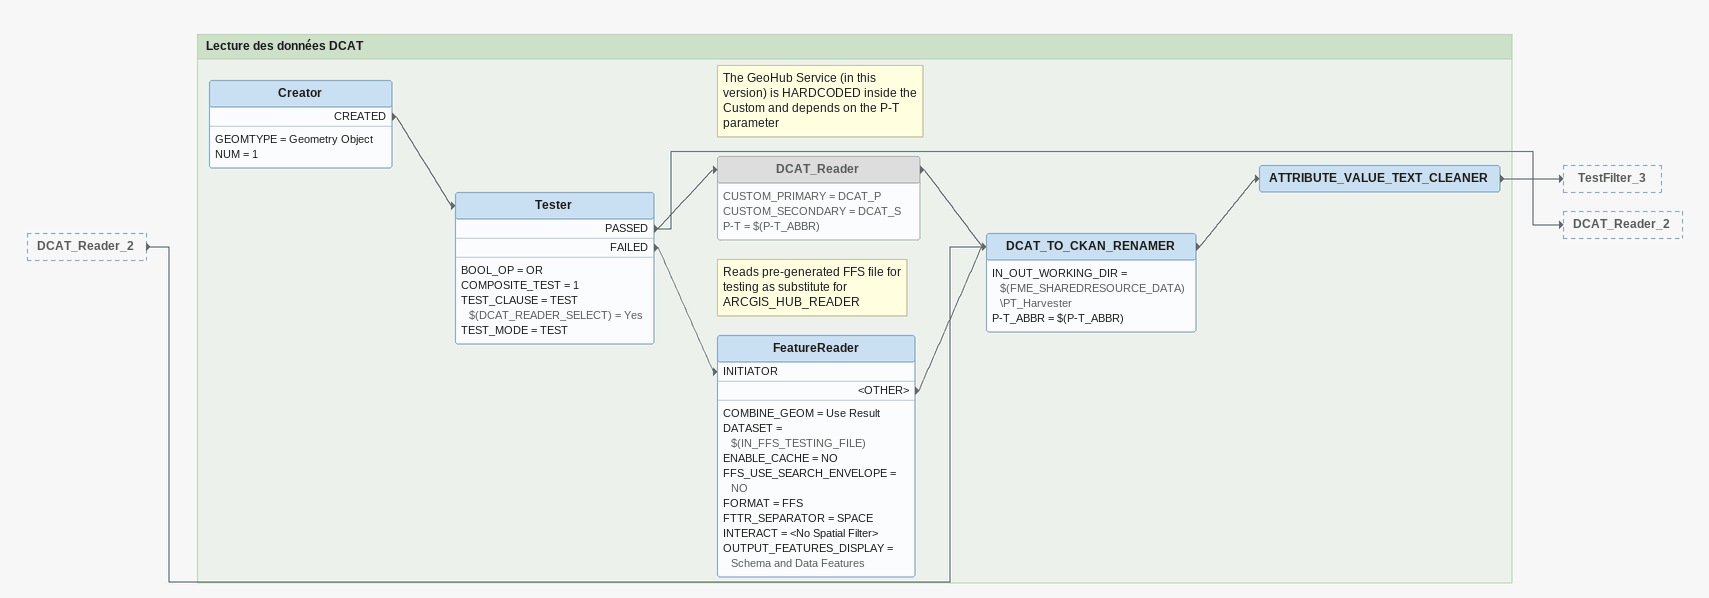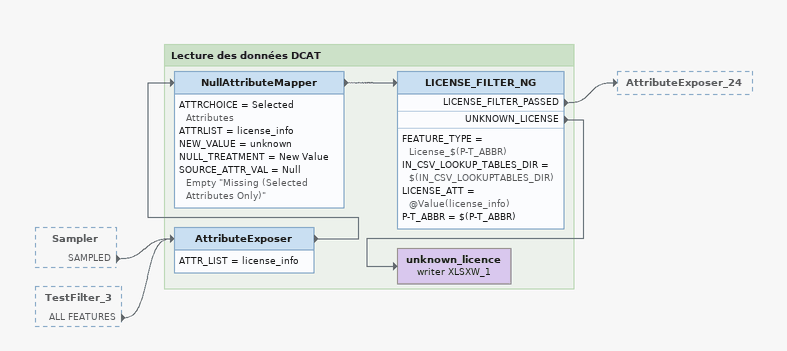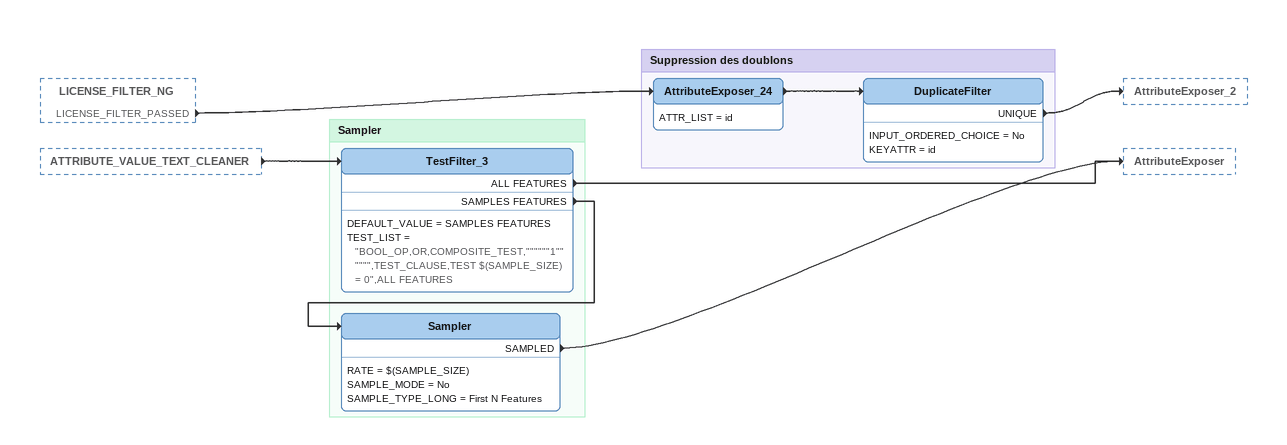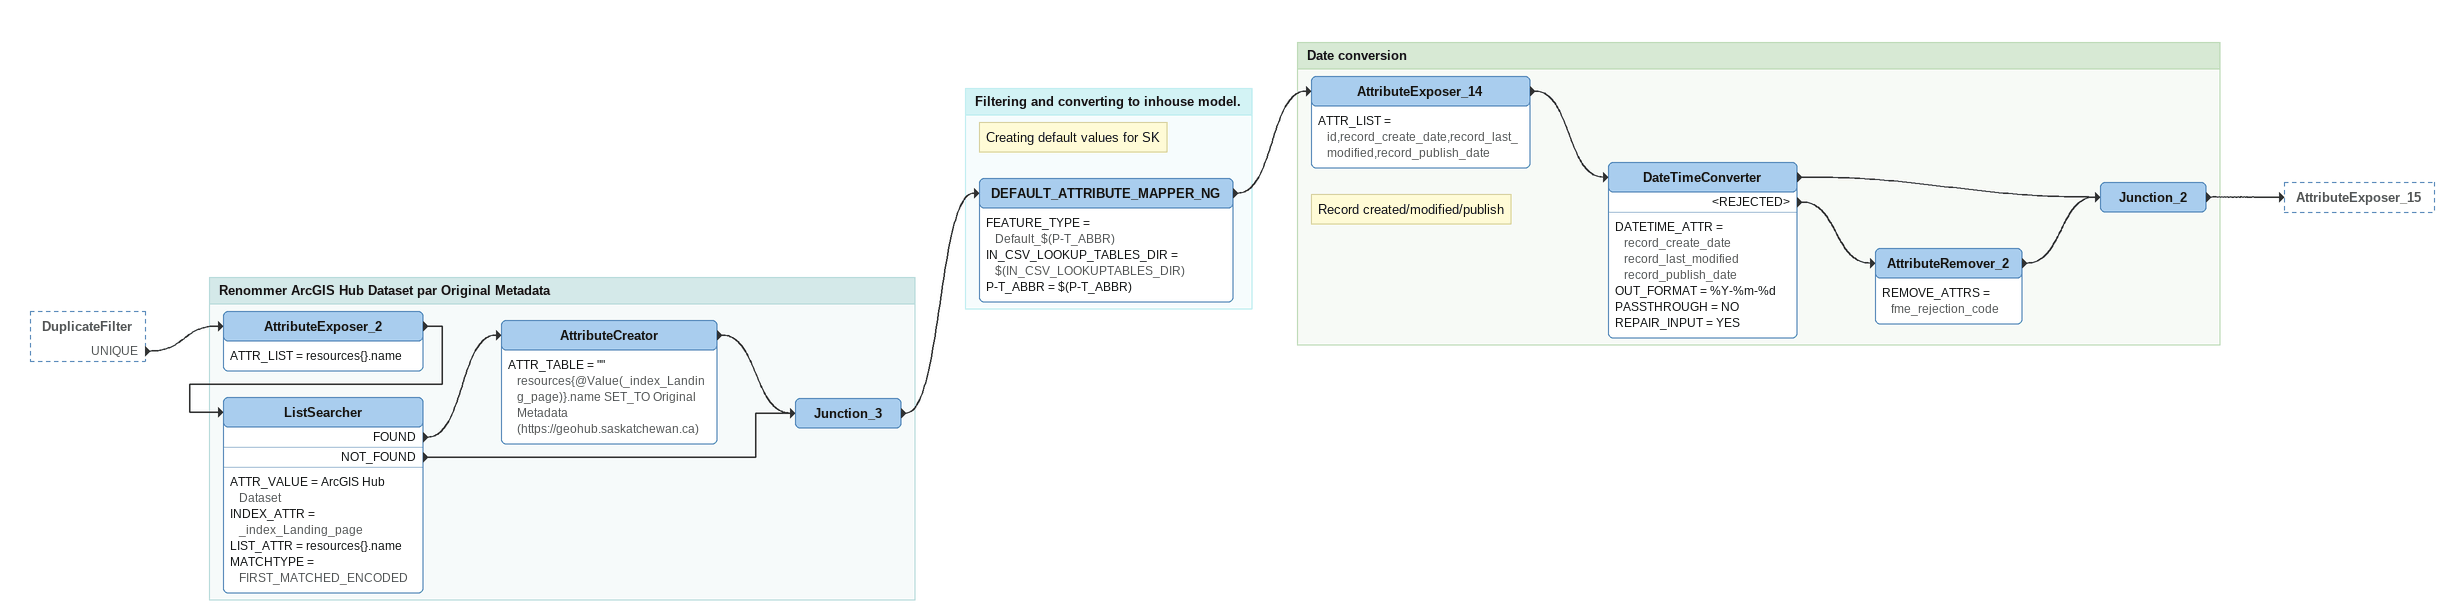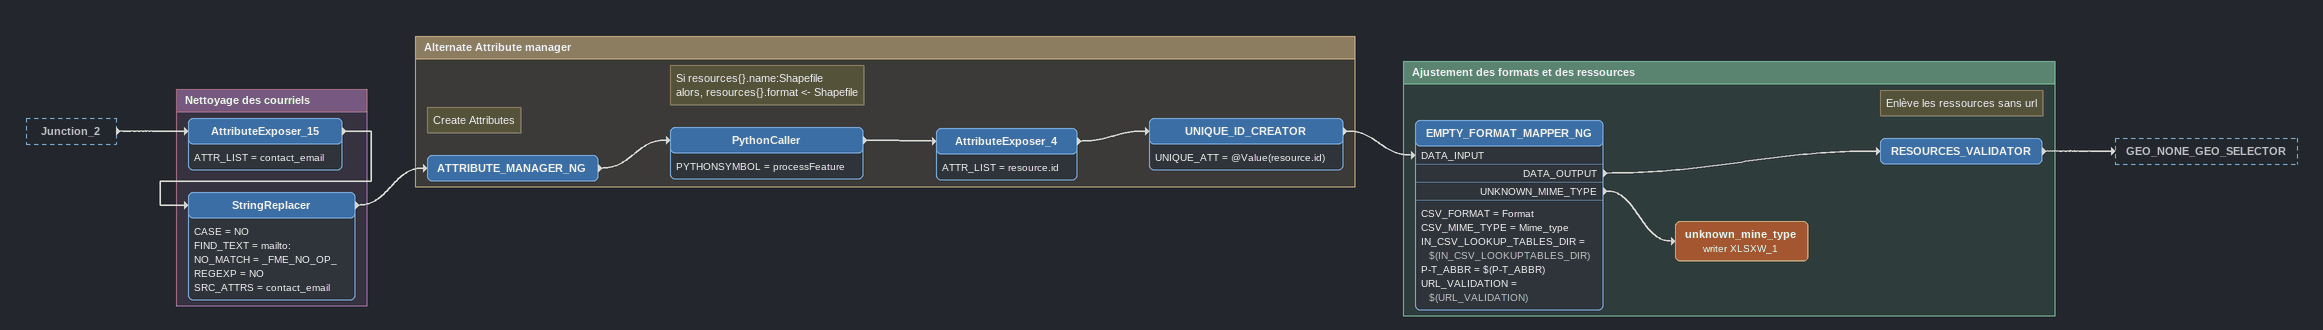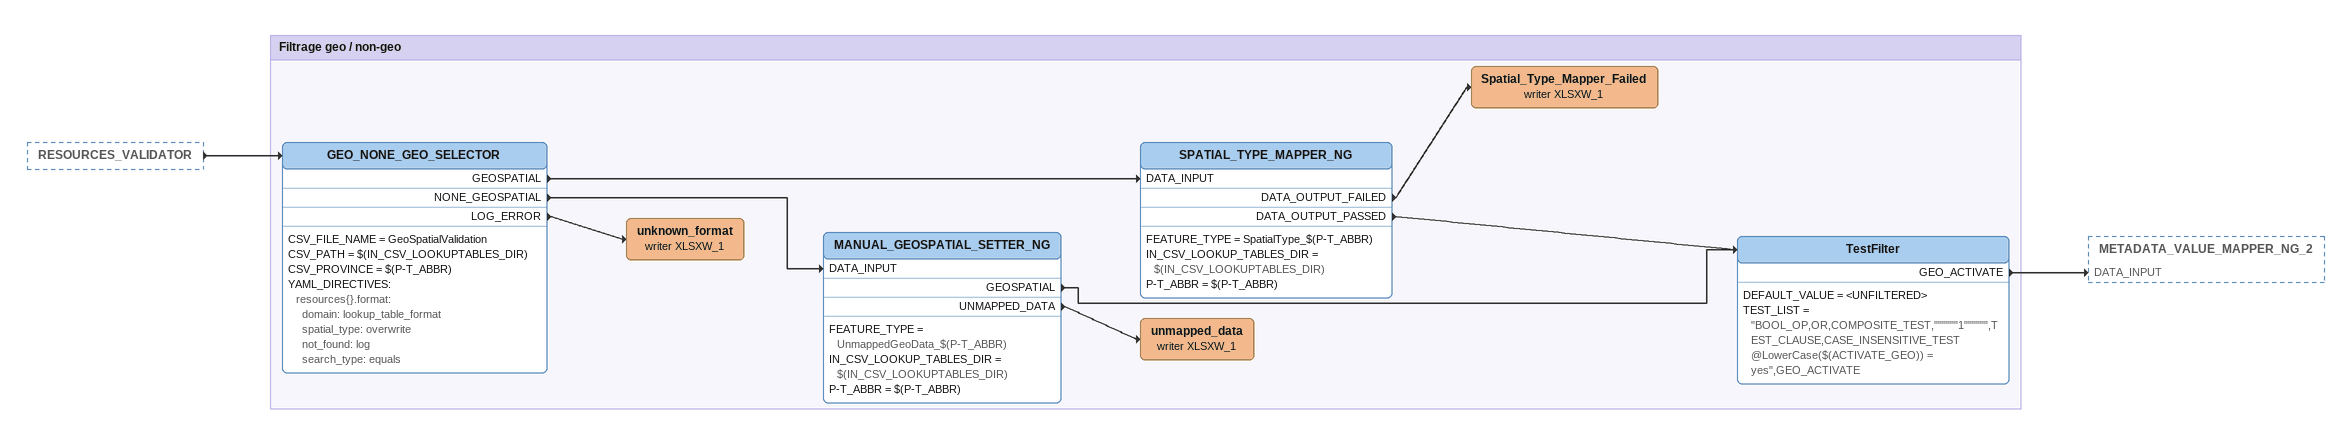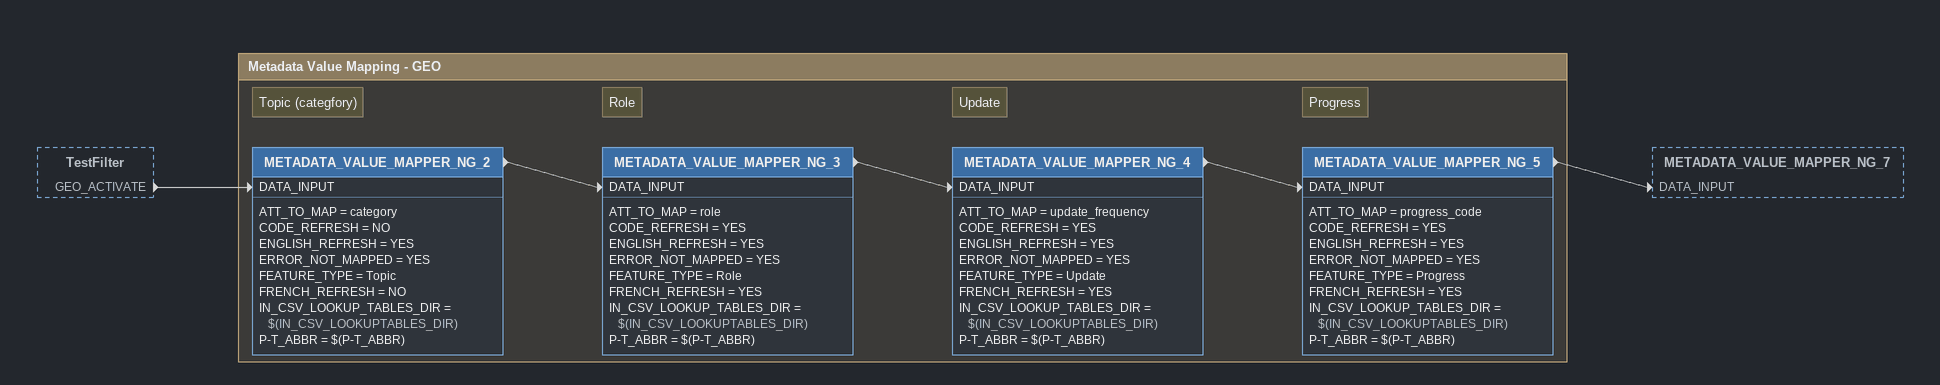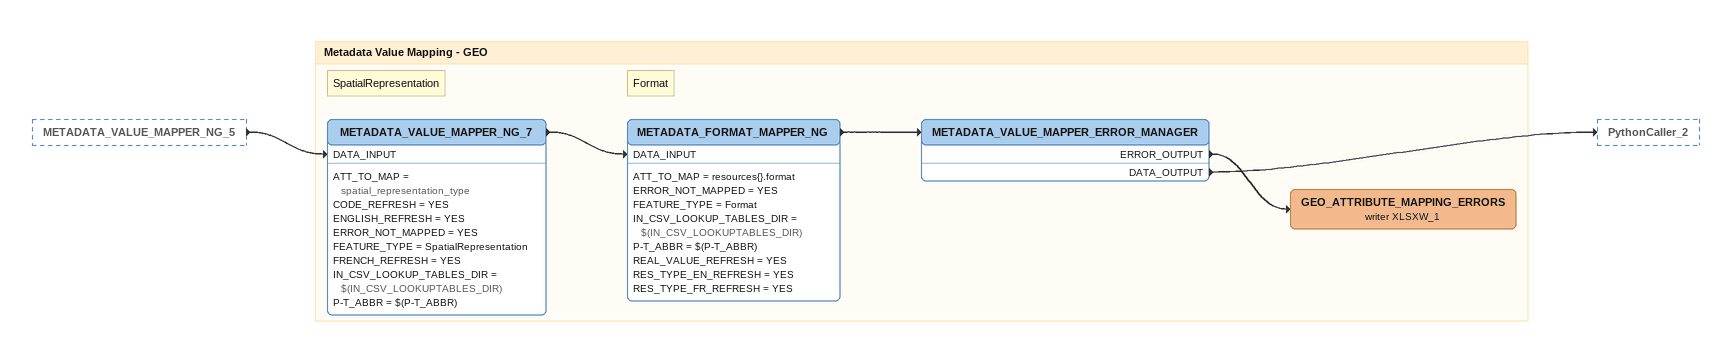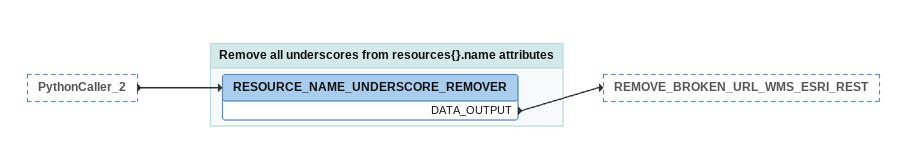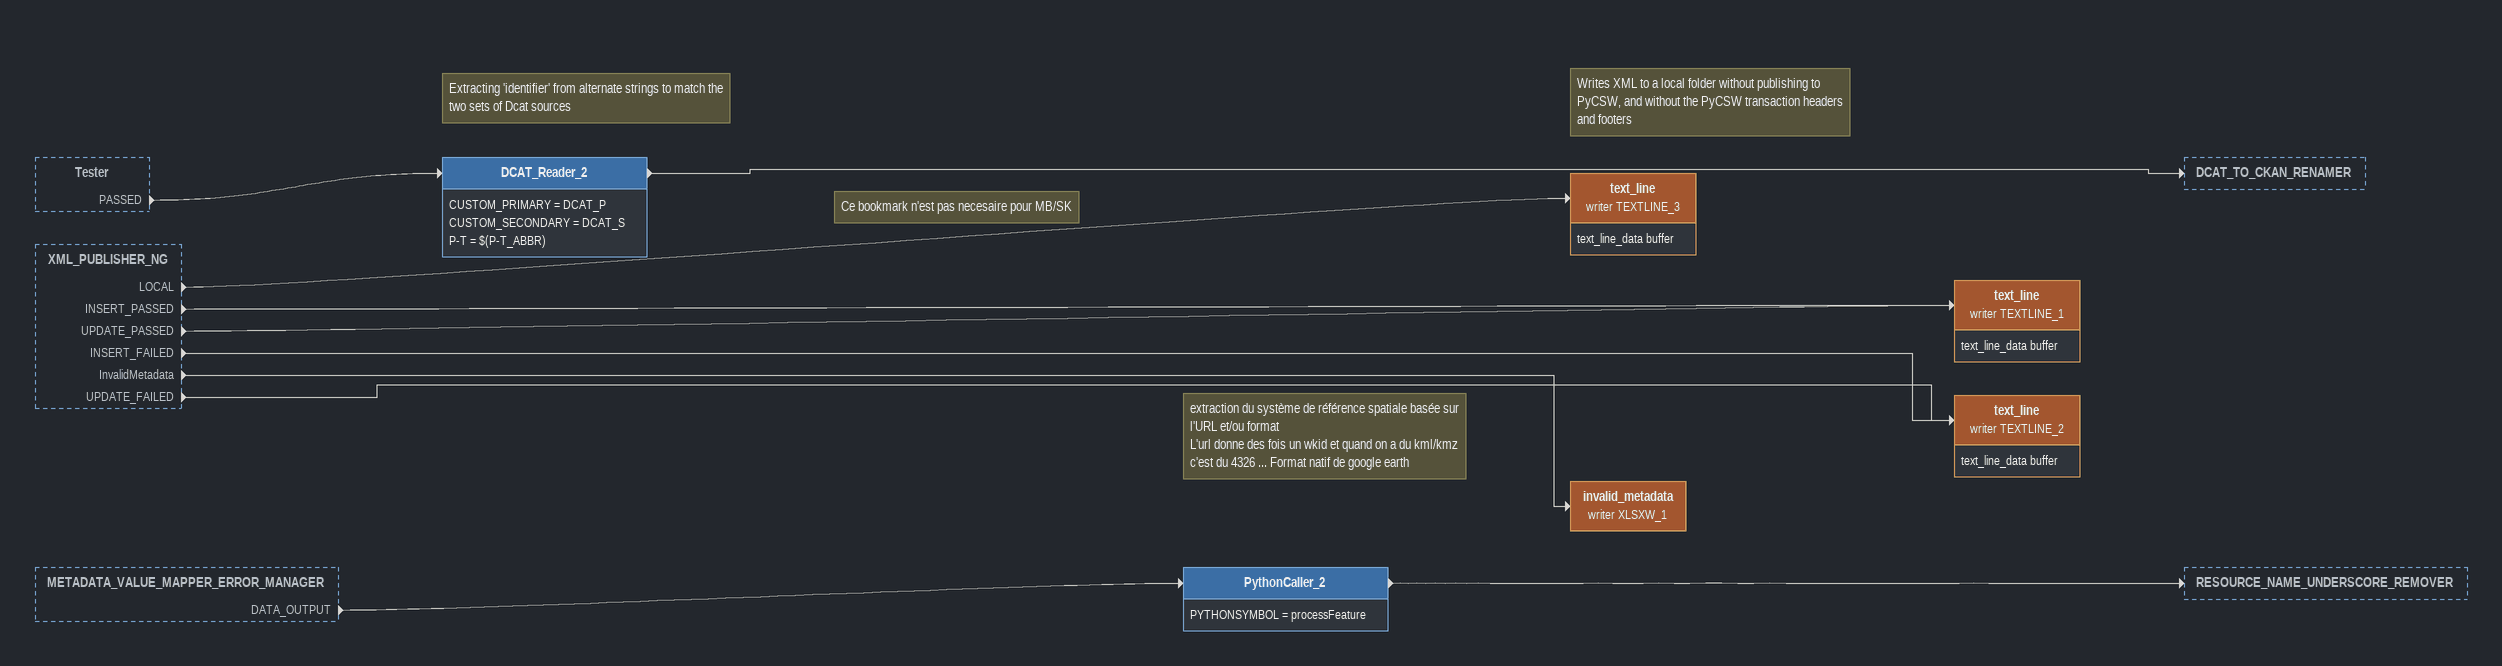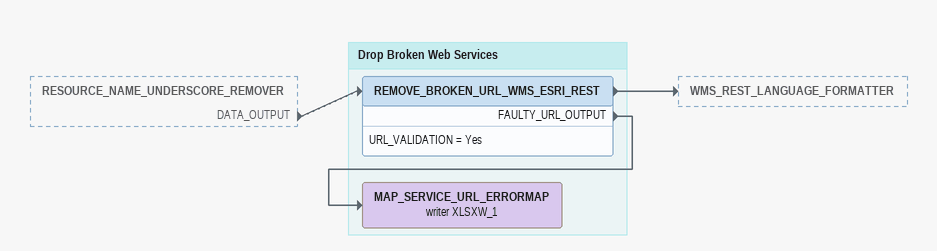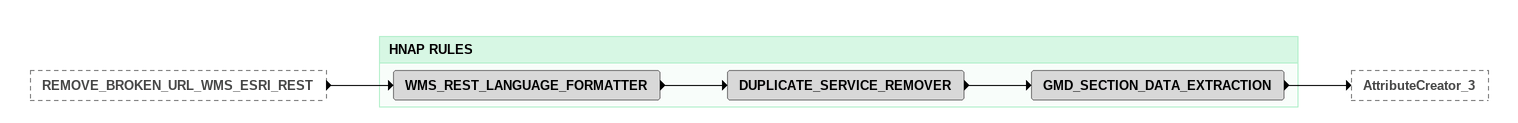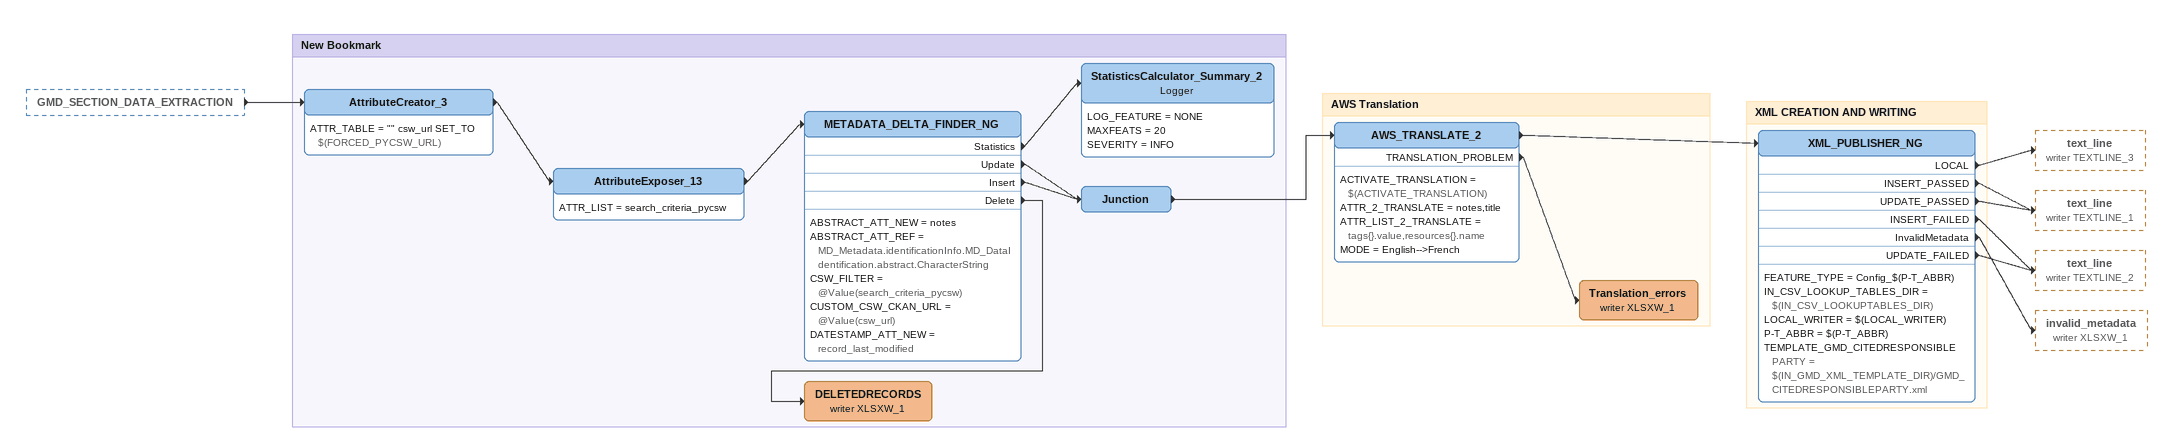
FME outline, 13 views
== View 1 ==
DCAT_Reader_2 [outside]
    -> DCAT_TO_CKAN_RENAMER

Bookmark: Lecture des données DCAT
Creator
    GEOMTYPE = Geometry Object
    NUM = 1
    CREATED -> Tester
Tester
    BOOL_OP = OR
    COMPOSITE_TEST = 1
    TEST_CLAUSE = TEST $(DCAT_READER_SELECT) = Yes
    TEST_MODE = TEST
    PASSED -> DCAT_Reader
    PASSED -> DCAT_Reader_2
    FAILED -> FeatureReader [INITIATOR]
Note: The GeoHub Service (in this version) is HARDCODED inside the Custom and depends on the P-T parameter
DCAT_Reader [off]
    CUSTOM_PRIMARY = DCAT_P
    CUSTOM_SECONDARY = DCAT_S
    P-T = $(P-T_ABBR)
    -> DCAT_TO_CKAN_RENAMER
Note: Reads pre-generated FFS file for testing as substitute for ARCGIS_HUB_READER
FeatureReader
    COMBINE_GEOM = Use Result
    DATASET = $(IN_FFS_TESTING_FILE)
    ENABLE_CACHE = NO
    FFS_USE_SEARCH_ENVELOPE = NO
    FORMAT = FFS
    FTTR_SEPARATOR = SPACE
    INTERACT = <No Spatial Filter>
    OUTPUT_FEATURES_DISPLAY = Schema and Data Features
    <OTHER> -> DCAT_TO_CKAN_RENAMER
DCAT_TO_CKAN_RENAMER
    IN_OUT_WORKING_DIR = $(FME_SHAREDRESOURCE_DATA)\PT_Harvester
    P-T_ABBR = $(P-T_ABBR)
    -> ATTRIBUTE_VALUE_TEXT_CLEANER
ATTRIBUTE_VALUE_TEXT_CLEANER
    -> TestFilter_3

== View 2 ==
Sampler [outside]
    SAMPLED -> AttributeExposer
TestFilter_3 [outside]
    ALL FEATURES -> AttributeExposer

Bookmark: Lecture des données DCAT
AttributeExposer
    ATTR_LIST = license_info
    -> NullAttributeMapper
NullAttributeMapper
    ATTRCHOICE = Selected Attributes
    ATTRLIST = license_info
    NEW_VALUE = unknown
    NULL_TREATMENT = New Value
    SOURCE_ATTR_VAL = Null Empty "Missing (Selected Attributes Only)"
    -> LICENSE_FILTER_NG
LICENSE_FILTER_NG
    FEATURE_TYPE = License_$(P-T_ABBR)
    IN_CSV_LOOKUP_TABLES_DIR = $(IN_CSV_LOOKUPTABLES_DIR)
    LICENSE_ATT = @Value(license_info)
    P-T_ABBR = $(P-T_ABBR)
    LICENSE_FILTER_PASSED -> AttributeExposer_24
    UNKNOWN_LICENSE -> unknown_licence (writer XLSXW_1)
unknown_licence (writer XLSXW_1)

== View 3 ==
LICENSE_FILTER_NG [outside]
    LICENSE_FILTER_PASSED -> AttributeExposer_24
ATTRIBUTE_VALUE_TEXT_CLEANER [outside]
    -> TestFilter_3

Bookmark: Sampler
TestFilter_3
    DEFAULT_VALUE = SAMPLES FEATURES
    TEST_LIST = "BOOL_OP,OR,COMPOSITE_TEST,""""""1"""""",TEST_CLAUSE,TEST $(SAMPLE_SIZE) = 0",ALL FEATURES
    ALL FEATURES -> AttributeExposer
    SAMPLES FEATURES -> Sampler
Sampler
    RATE = $(SAMPLE_SIZE)
    SAMPLE_MODE = No
    SAMPLE_TYPE_LONG = First N Features
    SAMPLED -> AttributeExposer

Bookmark: Suppression des doublons
AttributeExposer_24
    ATTR_LIST = id
    -> DuplicateFilter
DuplicateFilter
    INPUT_ORDERED_CHOICE = No
    KEYATTR = id
    UNIQUE -> AttributeExposer_2

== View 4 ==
DuplicateFilter [outside]
    UNIQUE -> AttributeExposer_2

Bookmark: Renommer ArcGIS Hub Dataset par Original Metadata
AttributeExposer_2
    ATTR_LIST = resources{}.name
    -> ListSearcher
ListSearcher
    ATTR_VALUE = ArcGIS Hub Dataset
    INDEX_ATTR = _index_Landing_page
    LIST_ATTR = resources{}.name
    MATCHTYPE = FIRST_MATCHED_ENCODED
    FOUND -> AttributeCreator
    NOT_FOUND -> Junction_3
AttributeCreator
    ATTR_TABLE = "" resources{@Value(_index_Landing_page)}.name SET_TO Original Metadata (https://geohub.saskatchewan.ca)
    -> Junction_3
Junction_3
    -> DEFAULT_ATTRIBUTE_MAPPER_NG

Bookmark: Filtering and converting to inhouse model.
Note: Creating default values for SK
DEFAULT_ATTRIBUTE_MAPPER_NG
    FEATURE_TYPE = Default_$(P-T_ABBR)
    IN_CSV_LOOKUP_TABLES_DIR = $(IN_CSV_LOOKUPTABLES_DIR)
    P-T_ABBR = $(P-T_ABBR)
    -> AttributeExposer_14

Bookmark: Date conversion
AttributeExposer_14
    ATTR_LIST = id,record_create_date,record_last_modified,record_publish_date
    -> DateTimeConverter
Note: Record created/modified/publish
DateTimeConverter
    DATETIME_ATTR = record_create_date record_last_modified record_publish_date
    OUT_FORMAT = %Y-%m-%d
    PASSTHROUGH = NO
    REPAIR_INPUT = YES
    -> Junction_2
    <REJECTED> -> AttributeRemover_2
AttributeRemover_2
    REMOVE_ATTRS = fme_rejection_code
    -> Junction_2
Junction_2
    -> AttributeExposer_15

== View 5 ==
Junction_2 [outside]
    -> AttributeExposer_15

Bookmark: Nettoyage des courriels
AttributeExposer_15
    ATTR_LIST = contact_email
    -> StringReplacer
StringReplacer
    CASE = NO
    FIND_TEXT = mailto:
    NO_MATCH = _FME_NO_OP_
    REGEXP = NO
    SRC_ATTRS = contact_email
    -> ATTRIBUTE_MANAGER_NG

Bookmark: Alternate Attribute manager
Note: Create Attributes
ATTRIBUTE_MANAGER_NG
    -> PythonCaller
Note: Si resources{}.name:Shapefile / alors, resources{}.format <- Shapefile
PythonCaller
    PYTHONSYMBOL = processFeature
    -> AttributeExposer_4
AttributeExposer_4
    ATTR_LIST = resource.id
    -> UNIQUE_ID_CREATOR
UNIQUE_ID_CREATOR
    UNIQUE_ATT = @Value(resource.id)
    -> EMPTY_FORMAT_MAPPER_NG [DATA_INPUT]

Bookmark: Ajustement des formats et des ressources
EMPTY_FORMAT_MAPPER_NG
    CSV_FORMAT = Format
    CSV_MIME_TYPE = Mime_type
    IN_CSV_LOOKUP_TABLES_DIR = $(IN_CSV_LOOKUPTABLES_DIR)
    P-T_ABBR = $(P-T_ABBR)
    URL_VALIDATION = $(URL_VALIDATION)
    DATA_OUTPUT -> RESOURCES_VALIDATOR
    UNKNOWN_MIME_TYPE -> unknown_mine_type (writer XLSXW_1)
Note: Enlève les ressources sans url
RESOURCES_VALIDATOR
    -> GEO_NONE_GEO_SELECTOR
unknown_mine_type (writer XLSXW_1)

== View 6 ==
RESOURCES_VALIDATOR [outside]
    -> GEO_NONE_GEO_SELECTOR

Bookmark: Filtrage geo / non-geo
GEO_NONE_GEO_SELECTOR
    CSV_FILE_NAME = GeoSpatialValidation
    CSV_PATH = $(IN_CSV_LOOKUPTABLES_DIR)
    CSV_PROVINCE = $(P-T_ABBR)
    YAML_DIRECTIVES:
      resources{}.format:
        domain: lookup_table_format
        spatial_type: overwrite
        not_found: log
        search_type: equals
    GEOSPATIAL -> SPATIAL_TYPE_MAPPER_NG [DATA_INPUT]
    NONE_GEOSPATIAL -> MANUAL_GEOSPATIAL_SETTER_NG [DATA_INPUT]
    LOG_ERROR -> unknown_format (writer XLSXW_1)
SPATIAL_TYPE_MAPPER_NG
    FEATURE_TYPE = SpatialType_$(P-T_ABBR)
    IN_CSV_LOOKUP_TABLES_DIR = $(IN_CSV_LOOKUPTABLES_DIR)
    P-T_ABBR = $(P-T_ABBR)
    DATA_OUTPUT_FAILED -> Spatial_Type_Mapper_Failed (writer XLSXW_1)
    DATA_OUTPUT_PASSED -> TestFilter
Spatial_Type_Mapper_Failed (writer XLSXW_1)
unknown_format (writer XLSXW_1)
MANUAL_GEOSPATIAL_SETTER_NG
    FEATURE_TYPE = UnmappedGeoData_$(P-T_ABBR)
    IN_CSV_LOOKUP_TABLES_DIR = $(IN_CSV_LOOKUPTABLES_DIR)
    P-T_ABBR = $(P-T_ABBR)
    GEOSPATIAL -> TestFilter
    UNMAPPED_DATA -> unmapped_data (writer XLSXW_1)
TestFilter
    DEFAULT_VALUE = <UNFILTERED>
    TEST_LIST = "BOOL_OP,OR,COMPOSITE_TEST,""""""1"""""",TEST_CLAUSE,CASE_INSENSITIVE_TEST @LowerCase($(ACTIVATE_GEO)) = yes",GEO_ACTIVATE
    GEO_ACTIVATE -> METADATA_VALUE_MAPPER_NG_2 [DATA_INPUT]
unmapped_data (writer XLSXW_1)

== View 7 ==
TestFilter [outside]
    GEO_ACTIVATE -> METADATA_VALUE_MAPPER_NG_2 [DATA_INPUT]

Bookmark: Metadata Value Mapping - GEO
Note: Topic (categfory)
METADATA_VALUE_MAPPER_NG_2
    ATT_TO_MAP = category
    CODE_REFRESH = NO
    ENGLISH_REFRESH = YES
    ERROR_NOT_MAPPED = YES
    FEATURE_TYPE = Topic
    FRENCH_REFRESH = NO
    IN_CSV_LOOKUP_TABLES_DIR = $(IN_CSV_LOOKUPTABLES_DIR)
    P-T_ABBR = $(P-T_ABBR)
    -> METADATA_VALUE_MAPPER_NG_3 [DATA_INPUT]
Note: Role
METADATA_VALUE_MAPPER_NG_3
    ATT_TO_MAP = role
    CODE_REFRESH = YES
    ENGLISH_REFRESH = YES
    ERROR_NOT_MAPPED = YES
    FEATURE_TYPE = Role
    FRENCH_REFRESH = YES
    IN_CSV_LOOKUP_TABLES_DIR = $(IN_CSV_LOOKUPTABLES_DIR)
    P-T_ABBR = $(P-T_ABBR)
    -> METADATA_VALUE_MAPPER_NG_4 [DATA_INPUT]
Note: Update
METADATA_VALUE_MAPPER_NG_4
    ATT_TO_MAP = update_frequency
    CODE_REFRESH = YES
    ENGLISH_REFRESH = YES
    ERROR_NOT_MAPPED = YES
    FEATURE_TYPE = Update
    FRENCH_REFRESH = YES
    IN_CSV_LOOKUP_TABLES_DIR = $(IN_CSV_LOOKUPTABLES_DIR)
    P-T_ABBR = $(P-T_ABBR)
    -> METADATA_VALUE_MAPPER_NG_5 [DATA_INPUT]
Note: Progress
METADATA_VALUE_MAPPER_NG_5
    ATT_TO_MAP = progress_code
    CODE_REFRESH = YES
    ENGLISH_REFRESH = YES
    ERROR_NOT_MAPPED = YES
    FEATURE_TYPE = Progress
    FRENCH_REFRESH = YES
    IN_CSV_LOOKUP_TABLES_DIR = $(IN_CSV_LOOKUPTABLES_DIR)
    P-T_ABBR = $(P-T_ABBR)
    -> METADATA_VALUE_MAPPER_NG_7 [DATA_INPUT]

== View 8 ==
METADATA_VALUE_MAPPER_NG_5 [outside]
    -> METADATA_VALUE_MAPPER_NG_7 [DATA_INPUT]

Bookmark: Metadata Value Mapping - GEO
Note: SpatialRepresentation
METADATA_VALUE_MAPPER_NG_7
    ATT_TO_MAP = spatial_representation_type
    CODE_REFRESH = YES
    ENGLISH_REFRESH = YES
    ERROR_NOT_MAPPED = YES
    FEATURE_TYPE = SpatialRepresentation
    FRENCH_REFRESH = YES
    IN_CSV_LOOKUP_TABLES_DIR = $(IN_CSV_LOOKUPTABLES_DIR)
    P-T_ABBR = $(P-T_ABBR)
    -> METADATA_FORMAT_MAPPER_NG [DATA_INPUT]
Note: Format
METADATA_FORMAT_MAPPER_NG
    ATT_TO_MAP = resources{}.format
    ERROR_NOT_MAPPED = YES
    FEATURE_TYPE = Format
    IN_CSV_LOOKUP_TABLES_DIR = $(IN_CSV_LOOKUPTABLES_DIR)
    P-T_ABBR = $(P-T_ABBR)
    REAL_VALUE_REFRESH = YES
    RES_TYPE_EN_REFRESH = YES
    RES_TYPE_FR_REFRESH = YES
    -> METADATA_VALUE_MAPPER_ERROR_MANAGER
METADATA_VALUE_MAPPER_ERROR_MANAGER
    ERROR_OUTPUT -> GEO_ATTRIBUTE_MAPPING_ERRORS (writer XLSXW_1)
    DATA_OUTPUT -> PythonCaller_2
GEO_ATTRIBUTE_MAPPING_ERRORS (writer XLSXW_1)

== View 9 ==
PythonCaller_2 [outside]
    -> RESOURCE_NAME_UNDERSCORE_REMOVER

Bookmark: Remove all underscores from resources{}.name attributes
RESOURCE_NAME_UNDERSCORE_REMOVER
    DATA_OUTPUT -> REMOVE_BROKEN_URL_WMS_ESRI_REST

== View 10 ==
Tester [outside]
    PASSED -> DCAT_Reader_2
XML_PUBLISHER_NG [outside]
    LOCAL -> text_line (writer TEXTLINE_3)
    INSERT_PASSED -> text_line (writer TEXTLINE_1)
    UPDATE_PASSED -> text_line (writer TEXTLINE_1)
    INSERT_FAILED -> text_line (writer TEXTLINE_2)
    InvalidMetadata -> invalid_metadata (writer XLSXW_1)
    UPDATE_FAILED -> text_line (writer TEXTLINE_2)
METADATA_VALUE_MAPPER_ERROR_MANAGER [outside]
    DATA_OUTPUT -> PythonCaller_2
Note: Extracting 'identifier' from alternate strings to match the two sets of Dcat sources
Note: Ce bookmark n'est pas necesaire pour MB/SK
DCAT_Reader_2
    CUSTOM_PRIMARY = DCAT_P
    CUSTOM_SECONDARY = DCAT_S
    P-T = $(P-T_ABBR)
    -> DCAT_TO_CKAN_RENAMER
Note: extraction du système de référence spatiale basée sur l'URL et/ou format / L'url donne des fois un wkid et quand on a du kml/kmz c'est du 4326 ... Format natif de google earth
PythonCaller_2
    PYTHONSYMBOL = processFeature
    -> RESOURCE_NAME_UNDERSCORE_REMOVER
Note: Writes XML to a local folder without publishing to PyCSW, and without the PyCSW transaction headers and footers
text_line (writer TEXTLINE_3)
    attributes: text_line_data buffer
text_line (writer TEXTLINE_1)
    attributes: text_line_data buffer
text_line (writer TEXTLINE_2)
    attributes: text_line_data buffer
invalid_metadata (writer XLSXW_1)

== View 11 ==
RESOURCE_NAME_UNDERSCORE_REMOVER [outside]
    DATA_OUTPUT -> REMOVE_BROKEN_URL_WMS_ESRI_REST

Bookmark: Drop Broken Web Services
REMOVE_BROKEN_URL_WMS_ESRI_REST
    URL_VALIDATION = Yes
    -> WMS_REST_LANGUAGE_FORMATTER
    FAULTY_URL_OUTPUT -> MAP_SERVICE_URL_ERRORMAP (writer XLSXW_1)
MAP_SERVICE_URL_ERRORMAP (writer XLSXW_1)

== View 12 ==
REMOVE_BROKEN_URL_WMS_ESRI_REST [outside]
    -> WMS_REST_LANGUAGE_FORMATTER

Bookmark: HNAP RULES
WMS_REST_LANGUAGE_FORMATTER
    -> DUPLICATE_SERVICE_REMOVER
DUPLICATE_SERVICE_REMOVER
    -> GMD_SECTION_DATA_EXTRACTION
GMD_SECTION_DATA_EXTRACTION
    -> AttributeCreator_3

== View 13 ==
GMD_SECTION_DATA_EXTRACTION [outside]
    -> AttributeCreator_3

Bookmark: New Bookmark
AttributeCreator_3
    ATTR_TABLE = "" csw_url SET_TO $(FORCED_PYCSW_URL)
    -> AttributeExposer_13
AttributeExposer_13
    ATTR_LIST = search_criteria_pycsw
    -> METADATA_DELTA_FINDER_NG
METADATA_DELTA_FINDER_NG
    ABSTRACT_ATT_NEW = notes
    ABSTRACT_ATT_REF = MD_Metadata.identificationInfo.MD_DataIdentification.abstract.CharacterString
    CSW_FILTER = @Value(search_criteria_pycsw)
    CUSTOM_CSW_CKAN_URL = @Value(csw_url)
    DATESTAMP_ATT_NEW = record_last_modified
    Statistics -> StatisticsCalculator_Summary_2
    Update -> Junction
    Insert -> Junction
    Delete -> DELETEDRECORDS (writer XLSXW_1)
StatisticsCalculator_Summary_2: Logger
    LOG_FEATURE = NONE
    MAXFEATS = 20
    SEVERITY = INFO
Junction
    -> AWS_TRANSLATE_2
DELETEDRECORDS (writer XLSXW_1)

Bookmark: AWS Translation
AWS_TRANSLATE_2
    ACTIVATE_TRANSLATION = $(ACTIVATE_TRANSLATION)
    ATTR_2_TRANSLATE = notes,title
    ATTR_LIST_2_TRANSLATE = tags{}.value,resources{}.name
    MODE = English-->French
    -> XML_PUBLISHER_NG
    TRANSLATION_PROBLEM -> Translation_errors (writer XLSXW_1)
Translation_errors (writer XLSXW_1)

Bookmark: XML CREATION AND WRITING
XML_PUBLISHER_NG
    FEATURE_TYPE = Config_$(P-T_ABBR)
    IN_CSV_LOOKUP_TABLES_DIR = $(IN_CSV_LOOKUPTABLES_DIR)
    LOCAL_WRITER = $(LOCAL_WRITER)
    P-T_ABBR = $(P-T_ABBR)
    TEMPLATE_GMD_CITEDRESPONSIBLEPARTY = $(IN_GMD_XML_TEMPLATE_DIR)/GMD_CITEDRESPONSIBLEPARTY.xml
    LOCAL -> text_line (writer TEXTLINE_3)
    INSERT_PASSED -> text_line (writer TEXTLINE_1)
    UPDATE_PASSED -> text_line (writer TEXTLINE_1)
    INSERT_FAILED -> text_line (writer TEXTLINE_2)
    InvalidMetadata -> invalid_metadata (writer XLSXW_1)
    UPDATE_FAILED -> text_line (writer TEXTLINE_2)
